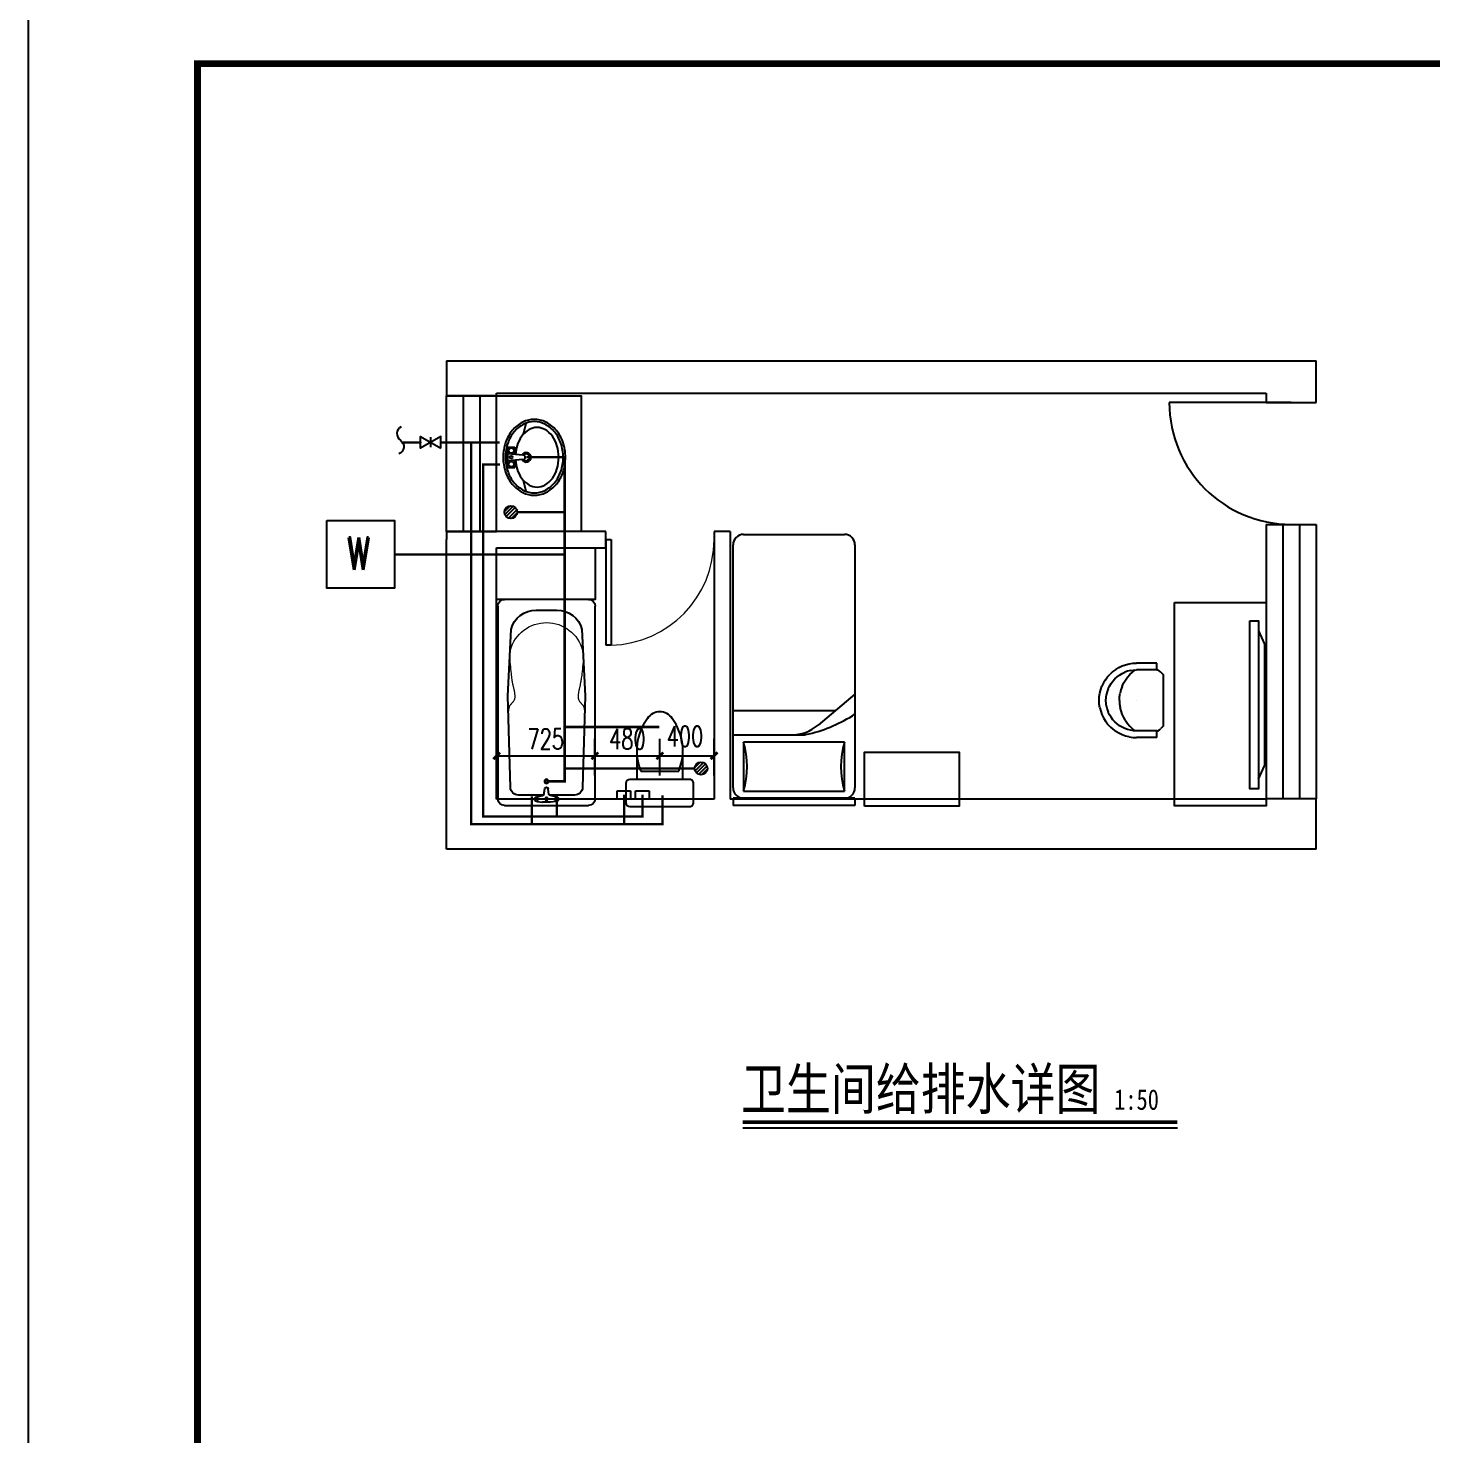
# Model space of a CAD drawing. Extents: x 8254 to 366479, y -216343 to -120021.
# Drawn here: x 96621 to 106982, y -189510 to -179129 of the extents above; entities that cross this region are included whole.
import ezdxf

# ---------------------------------------------------------------- set-up
doc = ezdxf.new("R2010")
doc.units = 0
doc.header["$LTSCALE"] = 500
doc.header["$MEASUREMENT"] = 0
doc.layers.get('0').update_dxf_attribs({"linetype": 'CONTINUOUS'})
doc.layers.get('Defpoints').update_dxf_attribs({"linetype": 'CONTINUOUS'})
for name, color, linetype in [('1', 251, 'CONTINUOUS'), ('220', 7, 'CONTINUOUS'), ('EQUIP_地漏', 7, 'CONTINUOUS'), ('EQUIP_管件', 7, 'CONTINUOUS'), ('PIPE-污水', 2, 'TG_W'), ('PIPE-热给水', 5, 'TG_R'), ('PIPE-给水', 3, 'TG_J'), ('TEXT_污水', 7, 'CONTINUOUS'), ('TWT_DIM', 3, 'CONTINUOUS'), ('TWT_TITLE', 7, 'CONTINUOUS'), ('VALVE_给水', 7, 'CONTINUOUS'), ('WALL', 130, 'CONTINUOUS'), ('WINDOW', 251, 'CONTINUOUS'), ('家具', 54, 'CONTINUOUS')]:
    doc.layers.add(name, color=color, linetype=linetype)
doc.styles.add('_TCH_DIM_T3', font='SIMPLEX', dxfattribs={"width": 0.7058823529411765, "bigfont": 'GBCBIG'})
doc.styles.add('_TWT_WELL', font='ROMAND', dxfattribs={"width": 0.8, "height": 3, "bigfont": 'HZTXT'})
doc.styles.add('TG_LINETYPE', font='SIMPLEX', dxfattribs={"width": 0.8, "height": 3, "bigfont": 'HZTXT'})
doc.styles.add('宋体', font='SimSun.ttf', dxfattribs={"width": 0.8})
doc.linetypes.add('TG_J', pattern='A,2,-0.3,["J",TG_LINETYPE,S=0.1,R=0,X=-0.23,Y=-0.15],0', length=2.3)
doc.linetypes.add('TG_R', pattern='A,2,-0.3,["R",TG_LINETYPE,S=0.1,R=0,X=-0.23,Y=-0.15],0', length=2.3)
doc.linetypes.add('TG_W', pattern='A,2,-0.3,["W",TG_LINETYPE,S=0.1,R=0,X=-0.23,Y=-0.15],0', length=2.3)
doc.dimstyles.new('_TWT_ARCH&&50', dxfattribs={"dimtxt": 148.75, "dimasz": 50, "dimexe": 125, "dimexo": 150, "dimgap": 50, "dimtad": 1, "dimdec": 0, "dimzin": 0, "dimdsep": 46, "dimtxsty": '_TCH_DIM_T3', "dimblk": 'ARCHTICK', "dimcen": 0.09, "dimclrt": 7, "dimazin": 2, "dimtfac": 1, "dimtdec": 0, "dimtix": 1, "dimtmove": 2, "dimatfit": 3, "dimfxl": 0, "dimtolj": 1, "dimtzin": 0, "dimarcsym": 0})

# ---------------------------------------------------------------- blocks, each defined once
blk = doc.blocks.new('$TwtSys$00000132')
at = {"elevation": 1e-08}
blk.add_lwpolyline([(6.933914376713801, -100.5893358396867, -0.5751828771836968), (0.2497698202205356, -0.03709529810350887, 0.6047454773259218), (-10.88806972766179, 100.5893358396855, 16.92482764669524)], format="xyb", dxfattribs=at)
blk = doc.blocks.new('CHR1')
at = {"color": 251, "linetype": 'Continuous'}
for p, q in [((-224.9761069874585, 149.9840344768016), (-274.9765726516562, 149.9840344768018)), ((-274.9765726516562, 149.9840344768018), (-274.9765726516562, -0.0173625085153112)), ((-224.9761069874585, 149.9840344768016), (-224.9761069874585, -0.0173625085153204)), ((188.8277468347151, 199.9845001409994), (-188.6757689103323, 199.9845001409994)), ((275.1285505614869, 149.9840344768016), (225.1280849118412, 149.9840344768016)), ((225.1280849118412, 149.9840344768016), (225.1280849118411, -0.0173625085154031)), ((275.1285505614869, 149.9840344768016), (275.1285505614869, -0.0173625085154122)), ((0.0259884941551718, -0.0173625085153617), (0.0259884941551718, -0.0173625085153617))]:
    blk.add_line(p, q, dxfattribs=at)
at = {"color": 251}
for p, q in [((-224.9761069874585, 149.9840344768016), (-224.9235661578411, 158.063128660086)), ((225.1280849118412, 149.9840344768016), (225.0864113163044, 158.0489021540491))]:
    blk.add_line(p, q, dxfattribs=at)
at = {"color": 251, "linetype": 'Continuous'}
for points in [[(-207.8538931891946, 179.9241419458354, 0), (-216.6644816484205, 169.2089499350189, 0), (-224.9235661578411, 158.063128660086, 0)], [(-207.8538932091682, 179.9241419524858, 0), (-198.5143260559941, 190.1813103285977, 0), (-188.6694260205329, 199.9544859126296, 0)], [(188.8222757383028, 199.954485893604, 0), (198.6701822980423, 190.1781711700327, 0), (208.0124316973065, 179.9175683931179, 0)], [(225.0864113163044, 158.0489021540491, 0), (216.8253564683243, 169.1986717274626, 0), (208.0124316897502, 179.917568386579, 0)], [(-269.6395124213471, -53.7270585428951, 0), (-273.599363872272, -27.02856461538519, 0), (-274.9235600208337, -0.0705137572365465, 0)], [(-253.9904326117712, -105.3216124040298, 0), (-263.0821803364958, -79.90869069370301, 0), (-269.6395124254696, -53.72705853643902, 0)], [(-220.6002510991992, -43.97132311739891, 0), (-223.8401295590989, -22.12710081435766, 0), (-224.9235627718747, -0.0705137499607829, 0)], [(-190.6858218624902, -48.15418811030604, 0), (-208.7629344538374, -28.99063754929874, 0), (-224.9235661724399, -8.185406183113715, 0)], [(-220.6002510908303, -43.97132311862865, 0), (-215.235161202007, -65.39265851621124, 0), (-207.7964585209836, -86.18504900293767, 0)], [(-187.0042276279441, -125.0894415981124, 0), (-198.3559021344616, -106.1479383905242, 0), (-207.796458535842, -86.18504900306473, 0)], [(-149.4625154340618, -80.86861644539158, 0), (-170.8585251329455, -65.49976642339551, 0), (-190.6858218460094, -48.15418810830333, 0)], [(-102.7632116788023, -105.1307147935446, 0), (-126.694593354078, -94.119369969196, 0), (-149.4625154168379, -80.86861645582017, 0)], [(149.6299551769371, -80.85916100548889, 0), (126.862870771984, -94.11135404977185, 0), (102.9321851791596, -105.1242119823545, 0)], [(149.6299551886106, -80.85916100104768, 0), (171.0249933655687, -65.48895818221727, 0), (190.85119359857, -48.14212626382115, 0)], [(207.9493082376824, -86.18504901088757, 0), (198.5087518424936, -106.1479383869793, 0), (187.1570773442541, -125.0894415843876, 0)], [(225.0864113353034, -8.171179640888012, 0), (208.927094781179, -28.97743277056999, 0), (190.8511935876272, -48.14212626756768, 0)], [(220.7531008115263, -43.97132312412903, 0), (215.3880109224719, -65.3926585200625, 0), (207.9493082416048, -86.1850490052361, 0)], [(225.0764124869467, -0.0705137499608655, 0), (223.9929792755481, -22.12710081824878, 0), (220.7531008162497, -43.97132312506847, 0)], [(269.7923621281685, -53.72705853397826, 0), (263.235030041661, -79.90869068667648, 0), (254.1432823202644, -105.3216123927801, 0)], [(269.7923621336114, -53.72705853506076, 0), (273.7522135819572, -27.02856461141764, 0), (275.0764097286299, -0.0705137572368181, 0)], [(-228.5777059497854, -152.8714255629092, 0), (-242.4519747890943, -129.7206994229096, 0), (-253.9904326114605, -105.3216123966251, 0)], [(-228.5777059592918, -152.8714255595384, 0), (-212.5015412813838, -174.5503487125454, 0), (-194.3779292817296, -194.5491853764859, 0)], [(-152.7053808164301, -228.7532389061174, 0), (-174.3818441381795, -212.6748574971079, 0), (-194.3779292768844, -194.5491853716412, 0)], [(-159.022592170323, -159.1894268984679, 0), (-173.8510019855883, -142.8267423575912, 0), (-187.0042276290395, -125.0894415988443, 0)], [(-124.9268707043888, -187.1745616108426, 0), (-142.6621588809388, -174.0195222728443, 0), (-159.0225921796578, -159.1894268932515, 0)], [(-86.02734269833331, -207.9693926767383, 0), (-105.9879342871066, -198.5275488310789, 0), (-124.9268707061344, -187.1745615989027, 0)], [(-102.7632116766994, -105.1307147810543, 0), (-77.88838530564355, -113.8014084496909, 0), (-52.29800202294214, -120.0520243493257, 0)], [(0.0851175677888475, -125.0861386170052, 0), (-26.22715077196511, -123.8251296858042, 0), (-52.29800202180849, -120.0520243580349, 0)], [(0.0851175677888191, -125.0861386168508, 0), (26.39730616291599, -123.8234660226265, 0), (52.46791883551449, -120.0487123050357, 0)], [(102.9321851772549, -105.1242119776323, 0), (78.05790696563491, -113.796478397751, 0), (52.46791883444121, -120.0487123067827, 0)], [(125.0797204108407, -187.174561597891, 0), (106.1407839898301, -198.5275488309439, 0), (86.18019239905138, -207.9693926772161, 0)], [(159.1754418846645, -159.1894268904616, 0), (142.8150085841977, -174.0195222721191, 0), (125.0797204055251, -187.1745616117645, 0)], [(194.5307789953373, -194.5491853750217, 0), (174.5346938536495, -212.6748575039612, 0), (152.8582305280243, -228.753238915465, 0)], [(187.1570773287425, -125.0894415982984, 0), (174.0038516853044, -142.8267423569264, 0), (159.1754418700909, -159.1894268977159, 0)], [(194.5307789807587, -194.549185374995, 0), (212.6543909822292, -174.550348708889, 0), (228.7305556615531, -152.8714255534257, 0)], [(254.1432823264245, -105.3216123965806, 0), (242.6048245040459, -129.7206994228434, 0), (228.7305556647304, -152.8714255628244, 0)], [(-152.7053808300886, -228.7532388902285, 0), (-129.5577918665086, -242.6291121787391, 0), (-105.1615132504158, -254.1691435490845, 0)], [(-53.57341075761268, -269.8201803610676, 0), (-79.75194485820379, -263.26197356044, 0), (-105.161513264245, -254.1691435546159, 0)], [(-86.02734269768439, -207.9693926751717, 0), (-65.23769581638598, -215.4089808632129, 0), (-43.81889518479151, -220.7747864280703, 0)], [(0.0764248502600601, -275.1048887512222, 0), (-26.87831933681914, -273.7805191138353, 0), (-53.57341075877664, -269.8201803523667, 0)], [(0.0764248648119703, -225.0986387516542, 0), (-21.97745674549832, -224.0150635943082, 0), (-43.81889518434443, -220.7747864258229, 0)], [(43.97174490000987, -220.774786428806, 0), (22.13030646087137, -224.0150635958366, 0), (0.0764248502600266, -225.0986387516543, 0)], [(53.7262604577914, -269.8201803593514, 0), (27.03116904374461, -273.7805191165421, 0), (0.0764248648119469, -275.1048887512222, 0)], [(43.97174490004863, -220.7747864290011, 0), (65.39054553189585, -215.4089808645198, 0), (86.18019241342749, -207.9693926767917, 0)], [(53.72626045991154, -269.8201803554574, 0), (79.90479456802629, -263.261973553339, 0), (105.3143629811694, -254.1691435445357, 0)], [(105.3143629655844, -254.1691435493178, 0), (129.7106415799414, -242.6291121799521, 0), (152.8582305419827, -228.753238892749, 0)]]:
    blk.add_polyline3d(points, dxfattribs=at)
blk = doc.blocks.new('$DorLib2D$00000001')
for p, q in [((0.45, 0.9750000000000001), (0.5000000000000002, 0.9750000000000001)), ((0.45, 0), (0.45, 0.9750000000000001)), ((0.5, 0), (0.5, 0.9750000000000001)), ((0.5, 0), (0.45, 0))]:
    blk.add_line(p, q)
at = {"lineweight": 13}
blk.add_arc((0.475, 0), 0.975, 91.4692835813538, 180, dxfattribs=at)
blk = doc.blocks.new('$WINLIB2D$00000001')
for p, q in [((-0.5, 0.5), (0.5, 0.5)), ((-0.5, 0.5), (-0.4999999999999999, -0.5)), ((0.5, -0.5), (0.5, 0.5)), ((0.5, 0.1666666666666666), (-0.5, 0.1666666666666666)), ((0.5, -0.1666666666666667), (-0.5, -0.1666666666666667)), ((-0.4999999999999999, -0.5), (0.5, -0.5))]:
    blk.add_line(p, q)
blk = doc.blocks.new('$plan$00000489')
for p, q in [((-1470.000000000076, 359.9999999998545), (-50.00000000000364, 359.9999999998545)), ((-1520.000000000076, -309.9999999998545), (-1520.000000000076, 309.9999999998545)), ((-3.637978807091713e-12, 309.9999999998545), (-3.637978807091713e-12, -309.9999999998545)), ((-80.7971239637518, 18.45324398382218), (-121.8702625859842, 12.5)), ((-64.33410165955502, 71.2862105025124), (-72.39004152725465, 26.57655040966347)), ((-29.21665701469828, 71.2862105025124), (-25.08025538991569, 29.67678159729985)), ((-80.7971239637518, -18.45324398382218), (-121.8702625859842, -12.5)), ((-64.33410165955502, -71.2862105025124), (-72.39004152725465, -26.57655040966347)), ((-29.21665701469828, -71.2862105025124), (-25.08025538991569, -29.67678159729985)), ((-50.00000000000364, -359.9999999998545), (-1470.000000000076, -359.9999999998545))]:
    blk.add_line(p, q)
blk.add_lwpolyline([(-76.79412305897495, 81.28621050273068), (-76.79412305897495, 206.6571152874531, 0.3986059865739909), (-133.5808567882887, 266.5710111705266), (-809.9011425292738, 284.9999999998545), (-1298.736637312508, 260.4796238818381, 0.3544142201174418), (-1441.411753881952, 75.65857702029462), (-1441.411753881952, -75.65857702029462, 0.3544142201174767), (-1298.736637312508, -260.4796238818381), (-809.9011425292738, -284.9999999998545), (-133.5808567882887, -266.5710111705266, 0.3986059865739911), (-76.79412305897495, -206.6571152874531), (-76.79412305897495, -19.95731554598024)], format="xyb")
at = {"lineweight": 13}
for points in [[(-1090.392004308891, 272.8288737453113), (-1073.639860244843, 271.2672483201459), (-1056.453978062022, 269.6565395672224), (-1039.132957983387, 268.0158690254757), (-1021.975400232262, 266.3643582338409), (-1005.279905031788, 264.7211287308892), (-989.345072605287, 263.1053020555555), (-974.4695031757183, 261.5359997464111), (-960.9517969662229, 260.0323433427548), (-949.0100484472387, 258.60808280122), (-938.5403290763898, 257.255481750326), (-929.3582045587791, 255.9614322377456), (-921.2792405995096, 254.7128263093327), (-914.1190029033205, 253.4965560127603), (-907.6930571753146, 252.2995133942459), (-901.816969120413, 251.1085905010987), (-896.3063044435366, 249.9106793799001), (-890.9994077323099, 248.6961127480754), (-885.8257391049883, 247.4689860027866), (-880.7375375625306, 246.2368352124031), (-875.6870421055319, 245.0071964445669), (-870.6264917349508, 243.7876057672838), (-865.5081254519282, 242.5855992485594), (-860.2841822568771, 241.4087129560357), (-854.9069011511201, 240.2644829577184), (-849.3477930927875, 239.162120013134), (-843.6554568706961, 238.1175336464366), (-837.8977632308342, 237.148308074029), (-832.142582919736, 236.2720275123138), (-826.4577866832078, 235.5062761766021), (-820.9112452677837, 234.8686382836604), (-815.5708294194519, 234.3766980491637), (-810.5044098843828, 234.0480396895146), (-805.7630992198065, 233.8977353978407), (-801.3309772259199, 233.9308092770807), (-797.1753655134344, 234.1497734072618), (-793.2635856937886, 234.5571398695029), (-789.5629593778758, 235.1554207431036), (-786.040808176589, 235.947128108819), (-782.6644537011853, 236.9347740470403), (-779.4012175625576, 238.1208706377947), (-776.2247056527522, 239.503743237583), (-773.1336609875179, 241.0649703091622), (-770.1331108639388, 242.7819435906713), (-767.2280825785529, 244.6320548209769), (-764.423603428444, 246.5926957389456), (-761.7247007103324, 248.6412580830802), (-759.1364017211199, 250.7551335918834), (-756.6637337573447, 252.9117140045855), (-754.3075346089645, 255.0883910396806), (-752.0518840357945, 257.26255634072), (-749.8766722912515, 259.411601530519), (-747.7617896278425, 261.51291823262), (-745.6871262986206, 263.5438980705658), (-743.6325725564566, 265.4819326675351), (-741.5780186545853, 267.3044136470708), (-739.503354845514, 268.9887326323515), (-737.3777784905578, 270.5191904060484), (-735.1277153829906, 271.9077243877109), (-732.6688984241664, 273.1731811552891), (-729.9170605154395, 274.3344072874606), (-726.7879345585279, 275.4102493621758), (-723.1972534546039, 276.4195539584762), (-719.0607501050217, 277.3811676543119), (-714.2941574114993, 278.3139370283607), (-708.8545997672591, 279.2323918383772), (-702.8647675340872, 280.1337945616979), (-696.488742565638, 281.0110908550996), (-689.8906067159296, 281.8572263757233), (-683.2344418387984, 282.665146779982)], [(-1090.392004309073, -272.8288737453113), (-1073.639860245024, -271.2672483201459), (-1056.453978062022, -269.6565395672224), (-1039.132957983387, -268.0158690254757), (-1021.975400232262, -266.3643582338409), (-1005.279905031788, -264.7211287308892), (-989.345072605287, -263.1053020555555), (-974.4695031757183, -261.5359997464111), (-960.9517969662229, -260.0323433427548), (-949.0100484472387, -258.60808280122), (-938.5403290763898, -257.255481750326), (-929.3582045587791, -255.9614322377456), (-921.2792405995096, -254.7128263093327), (-914.1190029033205, -253.4965560127603), (-907.6930571753146, -252.2995133942459), (-901.816969120413, -251.1085905010987), (-896.3063044435366, -249.9106793799001), (-890.9994077323099, -248.6961127480754), (-885.8257391049883, -247.4689860027866), (-880.7375375625306, -246.2368352124031), (-875.6870421055319, -245.0071964445669), (-870.6264917349508, -243.7876057672838), (-865.5081254519282, -242.5855992485594), (-860.2841822568771, -241.4087129560357), (-854.9069011511201, -240.2644829577184), (-849.3477930927875, -239.162120013134), (-843.6554568706961, -238.1175336464366), (-837.8977632308342, -237.148308074029), (-832.142582919736, -236.2720275123138), (-826.4577866832078, -235.5062761766021), (-820.9112452677837, -234.8686382836604), (-815.5708294194519, -234.3766980491637), (-810.5044098843828, -234.0480396895146), (-805.7630992198065, -233.8977353978407), (-801.3309772259199, -233.9308092770807), (-797.1753655134344, -234.1497734072618), (-793.2635856937886, -234.5571398695029), (-789.5629593778758, -235.1554207431036), (-786.040808176589, -235.947128108819), (-782.6644537011853, -236.9347740470403), (-779.4012175625576, -238.1208706377947), (-776.2247056527522, -239.503743237583), (-773.1336609875179, -241.0649703087984), (-770.1331108639388, -242.7819435906713), (-767.2280825785529, -244.6320548209769), (-764.423603428444, -246.5926957389456), (-761.7247007103324, -248.6412580830802), (-759.1364017211199, -250.7551335918834), (-756.6637337573447, -252.9117140045855), (-754.3075346089645, -255.0883910396806), (-752.0518840357945, -257.26255634072), (-749.8766722912515, -259.411601530519), (-747.7617896278425, -261.51291823262), (-745.6871262986206, -263.5438980705658), (-743.6325725564566, -265.4819326675351), (-741.5780186545853, -267.3044136470708), (-739.503354845514, -268.9887326323515), (-737.3777784905578, -270.5191904060484), (-735.1277153829906, -271.9077243877109), (-732.6688984241664, -273.1731811552891), (-729.9170605154395, -274.3344072874606), (-726.7879345585279, -275.4102493621758), (-723.1972534546039, -276.4195539584762), (-719.0607501050217, -277.3811676543119), (-714.2941574114993, -278.3139370283607), (-708.8545997672591, -279.2323918383772), (-702.8647675340872, -280.1337945616979), (-696.488742565638, -281.0110908550996), (-689.8906067159296, -281.8572263757233), (-685.4660150063901, -282.3942800678196)]]:
    blk.add_lwpolyline(points, dxfattribs=at)
blk.add_lwpolyline([(-76.79412305897495, 19.95731554598024), (-76.79412305897495, 81.28621050273068)])
for centre, radius in [((-177.7483929841801, 0), 17.55872232251022), ((-46.77537933712665, 71.2862105025124), 12.55872232251022), ((-46.77537933712665, -71.2862105025124), 12.55872232251022)]:
    blk.add_circle(centre, radius, dxfattribs=at)
for centre, radius in [((-177.7483929841801, 0), 11.55872232251022), ((-48.27727847605638, 0), 9.876781306412)]:
    blk.add_circle(centre, radius)
for centre, radius, start, end in [((-1470.000000000076, 309.9999999998545), 50, 90, 180), ((-50.00000000000364, 309.9999999998545), 50, 0, 90), ((-121.8702625859842, 0), 12.5, 90, 270), ((-82.23155986961865, 28.34982893182314), 10, 278.247161340942, 349.785846721136), ((-46.77537933712665, 71.2862105025124), 17.55872232251022, 359.9999999997916, 180), ((-323.6087944511419, 0), 300, 354.3228673122959, 5.677132687704058), ((-82.23155986961865, -28.34982893182314), 10, 10.21415327886405, 81.75283865905796), ((-46.77537933712665, -71.2862105025124), 17.55872232251022, 180, 0), ((-1470.000000000076, -309.9999999998545), 50, 180, 270), ((-50.00000000000364, -309.9999999998545), 50, 270, 0)]:
    blk.add_arc(centre, radius, start, end)
blk.add_arc((-1073.226057329524, 0.3228325462259818), 276.2641827431781, 105.6384535925672, 254.9629438391338, dxfattribs=at)
blk = doc.blocks.new('$plan$00001613')
at = {"color": 251}
for p, q in [((-260.3977986315294, -139.7498989045307), (-260.3977986315294, 139.7498989045234)), ((-200, 169.7498989045234), (-200, -169.7498989045307))]:
    blk.add_line(p, q, dxfattribs=at)
blk.add_lwpolyline([(-430.3977986315294, -169.7498989045307), (-200, -169.7498989045307), (-200, -220, 0.414213562373095), (-170, -250.0000000000036), (-30, -249.9999999999927, 0.414213562373095), (0, -219.9999999999964), (0, 220, 0.414213562373095), (-30, 249.9999999999964), (-170, 250, 0.414213562373095), (-200, 220), (-200, 169.7498989045234), (-430.3977986315294, 169.7498989045234)], format="xyb", dxfattribs=at)
for centre, radius, start, end in [((-412.8433152033613, -227.3882324694605), 397.5299272150933, 67.45047533112614, 126.6381448733078), ((-589.5585712347456, 0), 109.7823411183082, 123.450857826372, 236.5491421736281), ((-412.843315203354, 227.3882324694714), 397.5299272151005, 233.3618551266922, 292.5495246688739)]:
    blk.add_arc(centre, radius, start, end, dxfattribs=at)
blk = doc.blocks.new('$plan$00001629')
for p, q in [((-75, -35), (-75, -85)), ((-75, -35), (75, -35)), ((-75, -85), (-21.09374999999454, -85)), ((-16.29303397808508, -146.4491650803302), (-25, -35)), ((16.29303397808144, -146.4491650803302), (25, -35)), ((21.09374999999091, -85), (75, -85)), ((75, -35), (75, -85)), ((-252.2756082078286, -170), (-171.5415345362908, -150)), ((171.5415345361962, -150), (252.2756082077103, -170))]:
    blk.add_line(p, q)
for centre, radius in [((-50, -60), 20), ((1.237757498010978, -60), 10), ((50, -60), 20)]:
    blk.add_circle(centre, radius)
for centre, radius, start, end in [((0, -339.9211483899217), 339.9211483899217, 90, 108.790710413462), ((9.094947017729282e-12, -339.9211483899217), 339.9211483899234, 71.20928958653796, 90), ((-46.43749498305078, -251.8640188043628), 238.7631808765523, 129.4006606634823, 153.2400182259702), ((-46.43749498304715, -251.8640188043628), 221.7631808765523, 129.4006606634823, 153.2400182259702), ((-18.31063416834695, -286.1054145787875), 283.075633797496, 108.790710413462, 129.4006606634823), ((-18.31063416834695, -286.1054145787784), 266.0756337974856, 108.790710413462, 129.4006606634823), ((-20.94017001812426, -321.9699825441512), 228.8843927292957, 106.7647295952501, 126.0273733850653), ((5.456968210637569e-12, -339.9211483899217), 322.9211483899257, 90, 108.790710413462), ((-2.455635694786906e-10, -391.4817909214798), 301.4817909214059, 93.92713535758868, 106.7647295952201), ((5.456968210637569e-12, -339.9211483899217), 322.9211483899252, 71.20928958653796, 90), ((2.728484105318785e-10, -391.4817909214526), 301.4817909213765, 73.23527040477991, 86.0728646424113), ((20.94017001813518, -321.969982544133), 228.8843927292774, 53.9726266149347, 73.23527040474984), ((18.31063416833422, -286.1054145787875), 266.0756337975038, 50.59933933651771, 71.20928958653796), ((18.31063416833422, -286.1054145787875), 283.0756337974968, 50.59933933651771, 71.20928958653796), ((46.43749498304715, -251.8640188043628), 221.7631808765534, 26.75998177402982, 50.59933933651771), ((46.43749498304715, -251.8640188043628), 238.7631808765516, 26.75998177402982, 50.59933933651771), ((-89.79611807896617, -229.9999999999909), 190.2038819210333, 153.2400182259702, 180), ((-89.79611807896617, -230), 173.2038819210352, 153.2400182259702, 180), ((-101.9985705179988, -250), 118.0014294820012, 150.3365987912878, 180), ((-52.97627643836677, -277.9203362163298), 174.4171231430993, 126.0273733850653, 150.3365987912878), ((0, -170), 35, 118.7783242745637, 61.22167572576055), ((0, -170), 25, 129.0728482841947, 50.92715171588623), ((0, -146.4491650803302), 16.29303397808485, 180, 0), ((52.97627643834494, -277.9203362163662), 174.417123143144, 29.66340120871218, 53.9726266149347), ((101.9985705179679, -249.9999999999909), 118.001429482033, 0, 29.66340120871218), ((89.79611807895708, -229.9999999999909), 173.2038819210402, 0, 26.75998177402982), ((89.79611807895708, -230), 190.2038819210429, 0, 26.75998177402982), ((-89.79611807896617, -230.0000000000091), 190.2038819210338, 180, 206.7599817740298), ((-89.79611807896617, -230), 173.2038819210356, 180, 206.7599817740298), ((-46.43749498305078, -208.1359811956372), 221.7631808765483, 206.7599817740298, 230.5993393365177), ((-101.9985705180079, -250), 118.0014294819921, 180, 209.6634012087121), ((-52.97627643836677, -222.0796637836793), 174.4171231430922, 209.6634012087121, 233.9726266149347), ((52.97627643836677, -222.0796637836702), 174.4171231430993, 306.0273733850653, 330.3365987912878), ((46.4374949830526, -208.1359811956463), 221.7631808765424, 309.4006606634823, 333.2400182259702), ((101.9985705179988, -250), 118.0014294820012, 330.3365987912878, 0), ((89.79611807895708, -230), 173.2038819210402, 333.2400182259702, 0), ((89.79611807895708, -230), 190.2038819210425, 333.2400182259702, 0), ((-46.43749498305624, -208.1359811956372), 238.7631808765496, 206.7599817740298, 230.5993393365177), ((-18.31063416833786, -173.8945854212034), 283.0756337975021, 230.5993393365177, 251.2092895865379), ((-18.31063416834149, -173.8945854212034), 266.0756337975045, 230.5993393365177, 251.2092895865379), ((-20.94017001814245, -178.0300174558761), 228.8843927292629, 233.9726266149347, 253.2352704047499), ((-9.094947017729282e-12, -108.5182090786748), 301.481790921325, 253.2352704047499, 270), ((9.094947017729282e-12, -108.5182090786384), 301.4817909213616, 270, 286.7647295952502), ((20.94017001812608, -178.0300174558488), 228.8843927292957, 286.7647295952502, 306.0273733850653), ((18.31063416833422, -173.8945854212034), 266.0756337975079, 288.7907104134621, 309.4006606634823), ((18.31063416832876, -173.8945854212034), 283.0756337975069, 288.7907104134621, 309.4006606634823), ((46.4374949830526, -208.1359811956372), 238.7631808765494, 309.4006606634823, 333.2400182259702), ((0, -120.0788516101147), 339.9211483898875, 251.2092895865379, 270), ((5.456968210637569e-12, -120.0788516101147), 322.9211483898915, 251.2092895865379, 270), ((-3.637978807091713e-12, -120.0788516101056), 322.9211483898985, 270, 288.7907104134621), ((0, -120.0788516101056), 339.9211483898944, 270, 288.7907104134621)]:
    blk.add_arc(centre, radius, start, end)
blk = doc.blocks.new('$plan$00000310')
at = {"color": 0, "linetype": 'ByBlock'}
for p, q in [((-1921.881390592605, 900.0000000000002), (-129.8568507157142, 900)), ((-820.9488030672946, 900.0000000000001), (-592.7119347646876, 629.0169314929051)), ((-51.94274028628388, 900), (-51.94274028628752, 0)), ((-51.94274028628388, 900), (1.818989403545856e-12, 900)), ((1.818989403545856e-12, 900), (0, 0)), ((-1999.795501022036, 77.91411042943014), (-1999.795501022034, 822.0858895705702)), ((-701.2269938648697, 1.13686837721616e-13), (-701.2269938648678, 757.1574642127117)), ((-467.4846625765786, 822.0858895705701), (-467.4846625765804, 77.91411042943002)), ((-103.8854805725714, 822.08588957057), (-467.4846625765786, 822.0858895705701)), ((-103.8854805725732, 77.91411042942991), (-103.8854805725714, 822.08588957057)), ((-519.4274028628661, 1.13686837721616e-13), (-519.4274028628643, 490.0486748467202)), ((-129.8568507157161, 0), (-1921.881390592607, 2.273736754432321e-13)), ((-467.4846625765804, 77.91411042943002), (-103.8854805725732, 77.91411042942991)), ((-51.94274028628752, 0), (0, 0))]:
    blk.add_line(p, q, dxfattribs=at)
for centre, radius, start, end in [((-1921.881390592605, 822.0858895705702), 77.91411042943, 90, 180), ((-1556.043294682668, 317.435313292567), 1056.882312883193, 13.39279599999996, 33.450102), ((-129.8568507157142, 822.08588957057), 77.91411042943, 0, 90), ((-285.685071574575, 1445.39877300601), 649.2842535785833, 253.739795, 286.260205), ((-831.0838445805839, 428.2469687117646), 311.65644171772, 0, 40.10592999999996), ((-831.0838445805839, 490.0486748467202), 311.65644171772, 0, 13.39279599999996), ((-285.6850715745768, -545.3987730060097), 649.2842535785833, 73.73979500000002, 106.260205), ((-1921.881390592607, 77.91411042943014), 77.91411042943, 180, 270), ((-129.8568507157161, 77.91411042942991), 77.91411042943, 270, 0)]:
    blk.add_arc(centre, radius, start, end, dxfattribs=at)
blk = doc.blocks.new('$TwtSys$00000141')
for p, q in [((-94.19606303561523, 7.672111694559135), (-10.08309029082739, 91.78508443935061)), ((-94.19606303561523, 7.672111694559135), (-10.08309029082739, 91.78508443935061)), ((-87.21916889109707, -35.05448014085778), (35.05448014085778, 87.21916889110071)), ((-87.21916889109707, -35.05448014085778), (35.05448014085778, 87.21916889110071)), ((-66.46803743153214, -66.46803743153941), (66.46803743153214, 66.46803743153214)), ((-66.46803743153214, -66.46803743153578), (66.46803743153214, 66.46803743153214)), ((-32.35611368903483, -87.061266563549), (87.58274635417911, 32.87759347966494)), ((-32.35611368903483, -87.061266563549), (87.58274635417911, 32.87759347966858)), ((11.43110768805855, -92.25951895252001), (92.2594807012465, -11.43114593933933)), ((11.43110768805855, -92.25951895252001), (92.2594807012465, -11.43114593933933))]:
    blk.add_line(p, q)
blk.add_circle((0, 0), 94)
blk.add_circle((0, 0), 94)
blk = doc.blocks.new('grtrtgrgtrgt')
at = {"color": 251}
for p, q in [((134000.6639837228, -229396.8672196065), (134045.5124396197, -229496.8258011494)), ((134045.5124396197, -229496.8258011494), (134045.5124396197, -230392.908637682)), ((134000.6639837228, -230492.8672196065), (134045.5124396197, -230392.908637682))]:
    blk.add_line(p, q, dxfattribs=at)
for p, q in [((129267.1827924324, -230640.3416586827), (129267.1827924324, -230578.201135242)), ((129267.1827924324, -230578.201135242), (129366.9799527097, -230578.201135242)), ((129366.9799527097, -230578.201135242), (129366.9799527097, -230638.8965599013)), ((129403.9943944822, -230640.1609150152), (129403.9943944822, -230578.0203915744)), ((129403.9943944822, -230578.0203915744), (129503.7915547596, -230578.0203915744)), ((129503.7915547596, -230578.0203915744), (129503.7915547596, -230638.7158162338))]:
    blk.add_line(p, q)
for points in [[(128377.8543832945, -227664.376205329), (129002.965016589, -227664.376205329), (129002.965016589, -228664.3762053289), (128377.8543832945, -228664.3762053289)], [(128377.8543832945, -228784.3762053294), (129105.8287120582, -228784.3762053294), (129105.8287120582, -229166.1715796748), (128377.8543832945, -229166.1715796748)], [(133382.0015351041, -229189.56066899), (134057.8543832944, -229189.56066899), (134057.8543832944, -230689.3762053308), (133382.0015351041, -230689.3762053308)], [(133936.6639837228, -229324.8672196065), (134000.6639837228, -229324.8672196065), (134000.6639837228, -230564.8672196065), (133936.6639837228, -230564.8672196065)]]:
    blk.add_lwpolyline(points, close=True, dxfattribs=at)
at = {"layer": '220', "color": 251}
blk.add_lwpolyline([(131093.035835654, -230692.6405343671), (131093.035835654, -230293.0986019237), (131792.6838450208, -230293.0986019237), (131792.6838450208, -230692.6405343671)], close=True, dxfattribs=at)
at = {"layer": 'PIPE-污水', "linetype": 'TG_W', "ltscale": 0.5, "const_width": 17.5}
for points in [[(128879.9765528403, -228117.062364299), (128881.3957512707, -228117.062364299)], [(128879.9765528403, -228833.5161100395), (128879.9765528403, -228521.6856523496)]]:
    blk.add_lwpolyline(points, dxfattribs=at)
at = {"layer": 'WALL', "color": 251}
for p, q in [((128007.8543832938, -227404.3762053308), (128007.8543832948, -227664.3762053284)), ((128007.8543832938, -227404.3762053308), (134427.8543832949, -227404.3762053309)), ((134427.8543832952, -227712.1814898388), (134427.8543832949, -227404.3762053309)), ((128377.8543832934, -227664.3762053284), (128377.8543832938, -227644.3762053308)), ((128377.8543832938, -227644.3762053308), (134057.8543832949, -227644.3762053309)), ((134057.8543832949, -227644.3762053309), (134057.8543832959, -227712.1814898388)), ((128007.8543832948, -227664.3762053284), (128377.8543832934, -227664.3762053284)), ((134057.8543832959, -227712.1814898388), (134427.8543832952, -227712.1814898388)), ((128377.8543832938, -228664.3762053325), (128007.8543832954, -228664.3762053283)), ((128007.8543832954, -228664.3762053283), (128007.8543832945, -228724.3762053309)), ((129182.8543832938, -228664.3762053312), (128377.8543832938, -228664.3762053325)), ((129182.8543832938, -228784.3762053302), (129182.8543832938, -228664.3762053312)), ((130102.8543832942, -228664.3762053325), (129982.8543832938, -228664.3762053312)), ((129982.8543832938, -228664.3762053312), (129982.8543832938, -228784.3762053302)), ((130102.8543832942, -228664.3762053325), (130102.8543832942, -230639.376205331)), ((128007.8543832942, -231009.3762053304), (128007.8543832945, -228724.3762053309)), ((128377.8543832942, -228784.3762053304), (129182.8543832938, -228784.3762053302)), ((128377.8543832942, -230639.3762053304), (128377.8543832942, -228784.3762053304)), ((129982.8543832942, -228784.3762053304), (129982.8543832942, -230639.3762053304)), ((129982.8543832942, -230639.3762053304), (128377.8543832942, -230639.3762053304)), ((134057.8543832949, -230639.376205331), (130102.8543832942, -230639.376205331)), ((134427.8543832952, -230637.1814898388), (134057.8543832959, -230637.1814898388)), ((134057.8543832959, -230637.1814898388), (134057.8543832949, -230639.376205331)), ((134427.854383295, -231009.376205331), (134427.8543832952, -230637.1814898388)), ((130042.8543832944, -231009.3762053309), (128007.8543832942, -231009.3762053304)), ((134427.854383295, -231009.376205331), (130042.8543832944, -231009.3762053309))]:
    blk.add_line(p, q, dxfattribs=at)
at = {"layer": 'WINDOW', "color": 251}
for p, q in [((134242.8543832945, -227712.1814898409), (133342.8543832945, -227712.1814898409)), ((134057.8543832944, -228612.1814898409), (134057.8543832945, -230637.1814898409)), ((134057.8543832944, -228612.1814898409), (134427.8543832944, -228612.1814898409)), ((134181.1877166278, -228612.1814898409), (134181.1877166278, -230637.1814898409)), ((134304.5210499611, -228612.1814898409), (134304.5210499611, -230637.1814898409)), ((134427.8543832944, -228612.1814898409), (134427.8543832945, -230637.1814898409))]:
    blk.add_line(p, q, dxfattribs=at)
blk.add_arc((134242.8543832945, -227712.1814898409), 900.0000000000001, 180, 270, dxfattribs=at)
at = {"layer": '1', "color": 251}
for name, p, rotation in [('$plan$00001629', (128426.093811774, -228117.0623642971), 89.99999999996407), ('$plan$00001613', (129582.0446174963, -230694.4896660881), 269.9999999999641)]:
    blk.add_blockref(name, p, dxfattribs=dict(at, rotation=rotation))
at = {"layer": '1', "color": 251, "yscale": -1, "rotation": 270.0000000000056}
blk.add_blockref('$plan$00000489', (128745.8287120485, -230686.1715796849), dxfattribs=at)
at = {"layer": '220', "color": 251, "rotation": 270}
blk.add_blockref('$plan$00000310', (130123.062566862, -230685.6104664383), dxfattribs=at)
at = {"layer": 'EQUIP_地漏', "xscale": 0.5, "yscale": 0.5, "zscale": 0.5}
blk.add_blockref('$TwtSys$00000141', (129886.2048337444, -230412.8895747237), dxfattribs=at)
at = {"layer": 'WINDOW', "color": 251, "xscale": 1000, "yscale": 370, "zscale": 1000, "rotation": 90}
blk.add_blockref('$WINLIB2D$00000001', (128192.8543832945, -228164.376205329), dxfattribs=at)
at = {"layer": 'WINDOW', "color": 251, "xscale": -800, "yscale": -800, "zscale": -800}
blk.add_blockref('$DorLib2D$00000001', (129582.8543832945, -228724.3762053309), dxfattribs=at)
at = {"layer": '家具', "color": 251, "rotation": 270.0418271583823}
blk.add_blockref('CHR1', (133100.3423170728, -229910.7527094359), dxfattribs=at)
blk = doc.blocks.new('_ArchTick')
at = {"color": 0, "linetype": 'ByBlock', "const_width": 0.4}
blk.add_lwpolyline([(-0.5, -0.5), (0.5, 0.5)], dxfattribs=at)
blk = doc.blocks.new('*D63')
at = {"layer": 'Defpoints', "color": 0}
for p in [(100804.1348226925, -184499.0421703295), (100079.1604939288, -184793.9136338745), (100804.1348226925, -184793.9136338745)]:
    blk.add_point(p, dxfattribs=at)
at = {"layer": 'TWT_DIM', "color": 0, "lineweight": -2}
for p, q in [((100079.1604939288, -184643.9136338745), (100079.1604939288, -184374.0421703295)), ((100804.1348226925, -184643.9136338745), (100804.1348226925, -184374.0421703295)), ((100079.1604939288, -184499.0421703295), (100804.1348226925, -184499.0421703295))]:
    blk.add_line(p, q, dxfattribs=at)
at = {"layer": 'TWT_DIM', "color": 0, "lineweight": -2, "xscale": 50, "yscale": 50, "zscale": 50, "rotation": 180}
blk.add_blockref('_ArchTick', (100079.1604939288, -184499.0421703295), dxfattribs=at)
at = {"layer": 'TWT_DIM', "color": 0, "lineweight": -2, "xscale": 50, "yscale": 50, "zscale": 50}
blk.add_blockref('_ArchTick', (100804.1348226925, -184499.0421703295), dxfattribs=at)
at = {"layer": 'TWT_DIM', "color": 7, "insert": (100441.6476583107, -184374.6671703295), "char_height": 148.75, "attachment_point": 5, "style": '_TCH_DIM_T3'}
blk.add_mtext('\\A1;725', dxfattribs=at)
blk = doc.blocks.new('*D64')
at = {"layer": 'Defpoints', "color": 0}
for p in [(101284.3507281308, -184499.0421703295), (100804.1348226925, -184793.9136338745), (101284.3507281308, -184793.9136338745)]:
    blk.add_point(p, dxfattribs=at)
at = {"layer": 'TWT_DIM', "color": 0, "lineweight": -2}
for p, q in [((100804.1348226925, -184643.9136338745), (100804.1348226925, -184374.0421703295)), ((101284.3507281308, -184643.9136338745), (101284.3507281308, -184374.0421703295)), ((100804.1348226925, -184499.0421703295), (101284.3507281308, -184499.0421703295))]:
    blk.add_line(p, q, dxfattribs=at)
at = {"layer": 'TWT_DIM', "color": 0, "lineweight": -2, "xscale": 50, "yscale": 50, "zscale": 50, "rotation": 180}
blk.add_blockref('_ArchTick', (100804.1348226925, -184499.0421703295), dxfattribs=at)
at = {"layer": 'TWT_DIM', "color": 0, "lineweight": -2, "xscale": 50, "yscale": 50, "zscale": 50}
blk.add_blockref('_ArchTick', (101284.3507281308, -184499.0421703295), dxfattribs=at)
at = {"layer": 'TWT_DIM', "color": 7, "insert": (101044.2427754117, -184374.6671703295), "char_height": 148.75, "attachment_point": 5, "style": '_TCH_DIM_T3'}
blk.add_mtext('\\A1;480', dxfattribs=at)
blk = doc.blocks.new('*D65')
at = {"layer": 'Defpoints', "color": 0}
for p in [(101684.1604939289, -184499.0421703295), (101284.3507281308, -184793.9136338745), (101684.1604939289, -184793.9136338745)]:
    blk.add_point(p, dxfattribs=at)
at = {"layer": 'TWT_DIM', "color": 0, "lineweight": -2}
for p, q in [((101284.3507281308, -184643.9136338745), (101284.3507281308, -184374.0421703295)), ((101684.1604939289, -184643.9136338745), (101684.1604939289, -184374.0421703295)), ((101284.3507281308, -184499.0421703295), (101684.1604939289, -184499.0421703295))]:
    blk.add_line(p, q, dxfattribs=at)
at = {"layer": 'TWT_DIM', "color": 0, "lineweight": -2, "xscale": 50, "yscale": 50, "zscale": 50, "rotation": 180}
blk.add_blockref('_ArchTick', (101284.3507281308, -184499.0421703295), dxfattribs=at)
at = {"layer": 'TWT_DIM', "color": 0, "lineweight": -2, "xscale": 50, "yscale": 50, "zscale": 50}
blk.add_blockref('_ArchTick', (101684.1604939289, -184499.0421703295), dxfattribs=at)
at = {"layer": 'TWT_DIM', "color": 7, "insert": (101469.6050601371, -184355.1707400133), "char_height": 148.75, "attachment_point": 5, "style": '_TCH_DIM_T3'}
blk.add_mtext('\\A1;400', dxfattribs=at)
blk = doc.blocks.new('$VALVE$00000296')
for points in [[(-125, 72.16878364870354), (-125, -72.16878364870354), (125, 72.16878364870354), (125, -72.16878364870354), (-125, 72.16878364870354)], [(0, 60.22559497023212), (0, -63.5535608260252)]]:
    blk.add_lwpolyline(points)
for p in [(-125, 0), (125, 0)]:
    blk.add_point(p)

msp = doc.modelspace()

# ---------------------------------------------------------------- hatches: boundary and pattern name
at = {"layer": 'PIPE-污水', "linetype": 'TG_W'}
for points in [[(100581.2826634782, -182296.0486889235), (100581.2826634749, -182287.2986889308), (100590.0326634763, -182287.2986889255)], [(100581.2826634782, -182296.0486889235), (100590.0326634749, -182296.0486889308), (100590.0326634763, -182287.2986889255)], [(100581.2826634782, -182700.6719769827), (100581.2826634749, -182709.4219769815), (100590.0326634763, -182709.4219769803)], [(100581.2826634782, -182700.6719769827), (100590.0326634749, -182700.6719769815), (100590.0326634763, -182709.4219769803)], [(100581.2826634756, -183012.5024346704), (100590.0326634749, -183012.5024346713), (100590.0326634749, -183003.7524346705)], [(100581.2826634756, -183012.5024346704), (100581.2826634749, -183003.7524346713), (100590.0326634749, -183003.7524346705)], [(100581.2826635094, -184687.4095113518), (100581.2826634751, -184696.1595113344), (100590.0326634766, -184696.1595113434)], [(100581.2826635094, -184687.4095113518), (100590.0326634749, -184687.4095113385), (100590.0326634766, -184696.1595113434)]]:
    msp.add_hatch(color=256, dxfattribs=at).paths.add_polyline_path(points)
at = {"layer": 'PIPE-热给水', "linetype": 'TG_R'}
for points in [[(99980.68614644256, -182348.6076231206), (99980.68614644314, -182339.8576231349), (99971.93614644287, -182339.857623135)], [(99980.68614644256, -182348.6076231206), (99971.93614644314, -182348.6076231349), (99971.93614644287, -182339.857623135)], [(99980.68614644256, -184946.8677079773), (99971.93614644314, -184946.8677079772), (99971.93614644287, -184955.6177079735)], [(99980.68614644256, -184946.8677079773), (99980.68614644314, -184955.6177079772), (99971.93614644287, -184955.6177079735)], [(101156.3724348513, -184946.8677079799), (101165.1224348501, -184946.8677079775), (101165.1224348511, -184955.6177079778)], [(101156.3724348513, -184946.8677079799), (101156.3724348501, -184955.6177079772), (101165.1224348511, -184955.6177079778)]]:
    msp.add_hatch(color=256, dxfattribs=at).paths.add_polyline_path(points)
at = {"layer": 'PIPE-给水', "linetype": 'TG_J'}
for points in [[(99890.60866838568, -185003.3625299613), (99881.85866838603, -185003.3625299612), (99881.85866838647, -185012.1125299641)], [(99890.60866838568, -185003.3625299613), (99890.60866838603, -185012.1125299612), (99881.85866838647, -185012.1125299641)], [(101303.3680553427, -185003.3625299687), (101312.1180553296, -185003.3625299612), (101312.1180553208, -185012.1125299586)], [(101303.3680553427, -185003.3625299687), (101303.3680553296, -185012.1125299612), (101312.1180553208, -185012.1125299586)]]:
    msp.add_hatch(color=256, dxfattribs=at).paths.add_polyline_path(points)

# ---------------------------------------------------------------- linework, layer by layer
at = {"color": 2}
msp.add_lwpolyline([(98824.8428589455, -182762.5024346713), (99324.8428589455, -182762.5024346713), (99324.8428589455, -183262.5024346713), (98824.8428589455, -183262.5024346713)], close=True, dxfattribs=at)
at = {"const_width": 25}
msp.add_lwpolyline([(101895.335508754, -187202.4923858048), (105104.4618351631, -187202.4923858048)], dxfattribs=at)
msp.add_lwpolyline([(101895.335508754, -187244.9209046988), (105104.4618351631, -187244.9209046988)])
at = {"layer": 'PIPE-污水', "linetype": 'TG_W', "ltscale": 0.5, "const_width": 17.5}
for points in [[(100297.3999224081, -182296.0486889308), (100581.2826634749, -182296.0486889308)], [(100581.2826634749, -182700.6719769815), (100581.2826634749, -182296.0486889308)], [(100231.0153987019, -182700.6719769815), (100581.2826634749, -182700.6719769815)], [(99324.8428589455, -183012.5024346713), (100581.2826634749, -183012.5024346713)], [(100581.2826634749, -184286.3093792627), (100581.2826634749, -183012.5024346713)], [(100581.2826634749, -184286.3093792627), (101279.2994728089, -184286.3093792627)], [(100581.2826634749, -184591.8758993556), (100581.2826634749, -184286.3093792627)], [(100447.1348226826, -184687.4095113344), (100581.2826634751, -184687.4095113344)], [(100581.2826634749, -184687.4095113385), (100581.2826634749, -184591.8758993556)], [(100581.2826634749, -184591.8758993556), (101544.6406897854, -184591.8758993556)]]:
    msp.add_lwpolyline(points, dxfattribs=at)
at = {"layer": 'PIPE-热给水', "linetype": 'TG_R', "ltscale": 0.5, "const_width": 17.5}
for points in [[(99980.68614644314, -182348.6076231349), (100104.820854289, -182348.6076231349)], [(99980.68614644314, -184946.8677079772), (99980.68614644314, -182348.6076231349)], [(101156.3724348501, -184946.8677079775), (101156.3724348501, -184785.6560759804)], [(100523.968596893, -184946.8677079772), (100523.968596893, -184798.784505745)], [(99980.68614644314, -184946.8677079772), (100523.968596893, -184946.8677079772)], [(100523.968596893, -184946.8677079772), (101156.3724348501, -184946.8677079772)]]:
    msp.add_lwpolyline(points, dxfattribs=at)
at = {"layer": 'PIPE-给水', "linetype": 'TG_J', "ltscale": 0.5, "const_width": 17.5}
for points in [[(99376.44006732064, -182185.748885458), (99518.29780321954, -182185.755414906)], [(99668.29780306063, -182185.7623191272), (99890.6086683865, -182185.7725516831)], [(99890.60866838603, -185003.3625299612), (99890.60866838603, -182185.7725516831)], [(99890.60866838603, -182185.7725516831), (100102.6436943932, -182185.7725516831)], [(101019.5608328002, -185003.3625299627), (101019.5608328002, -184785.8368196479)], [(101303.3680553296, -185003.3625299612), (101303.3680553296, -184791.7202978985)], [(100339.3023885973, -185003.3625299612), (100339.3023885973, -184798.966368378)], [(99890.60866838603, -185003.3625299612), (100339.3023885973, -185003.3625299612)], [(100339.3023885973, -185003.3625299612), (101019.5608328002, -185003.3625299612)], [(101019.5608328002, -185003.3625299612), (101303.3680553296, -185003.3625299612)]]:
    msp.add_lwpolyline(points, dxfattribs=at)
at = {"layer": 'TWT_TITLE'}
msp.add_lwpolyline([(96621.0803643235, -199891.4050704599), (126321.0803643235, -199891.4050704599), (126321.0803643235, -178891.4050704599), (96621.0803643235, -178891.4050704599)], close=True, dxfattribs=at)
at = {"layer": 'TWT_TITLE', "const_width": 50}
msp.add_lwpolyline([(97871.0803643235, -199391.4050704599), (125821.0803643235, -199391.4050704599), (125821.0803643235, -179391.4050704599), (97871.0803643235, -179391.4050704599)], close=True, dxfattribs=at)

# ---------------------------------------------------------------- block references
msp.add_blockref('grtrtgrgtrgt', (-28298.6938893654, 45821.01367536816))
at = {"layer": 'EQUIP_地漏', "xscale": 0.5, "yscale": 0.5, "zscale": 0.5}
msp.add_blockref('$TwtSys$00000141', (100184.0153987019, -182700.6719769815), dxfattribs=at)
at = {"layer": 'EQUIP_管件', "xscale": -1, "rotation": 180}
msp.add_blockref('$TwtSys$00000132', (99368.57563995295, -182170.8283953962, -2e-08), dxfattribs=at)
at = {"layer": 'VALVE_给水', "xscale": -0.6, "yscale": -0.6, "zscale": 0.6, "rotation": 359.9973627817662}
msp.add_blockref('$VALVE$00000296', (99593.29780314009, -182185.7588670166), dxfattribs=at)

# ---------------------------------------------------------------- texts
at = {"color": 7, "style": '宋体', "width": 0.8}
for s, height, p in [('卫生间给排水详图', 303.7974683544304, (101883.8287031369, -187108.850091941, 549945)), ('1:50', 151.8987341772152, (104637.1031978987, -187111.2513485935, 549945))]:
    msp.add_text(s, height=height, dxfattribs=at).set_placement(p)
at = {"layer": 'TEXT_污水', "style": '_TWT_WELL', "width": 0.6400000000000001}
msp.add_text('W', height=240, dxfattribs=at).set_placement((98976.05420305232, -183126.9994959728))

# ---------------------------------------------------------------- dimensions: what is measured, and where the dimension line sits
at = {"layer": 'TWT_DIM'}
dim = msp.add_linear_dim(base=(101684.1604939289, -184499.0421703295), p1=(101284.3507281308, -184793.9136338745), p2=(101684.1604939289, -184793.9136338745), angle=0, text='400', dimstyle='_TWT_ARCH&&50', dxfattribs=at)
dim.commit()
dim.dimension.update_dxf_attribs({"geometry": '*D65', "text_midpoint": (101469.6050601371, -184355.1707400133), "dimtype": 129})
for p1, p2, text, picture, middle in [((100079.1604939288, -184793.9136338745), (100804.1348226925, -184793.9136338745), '725', '*D63', (100441.6476583107, -184374.6671703295)), ((100804.1348226925, -184793.9136338745), (101284.3507281308, -184793.9136338745), '480', '*D64', (101044.2427754117, -184374.6671703295))]:
    dim = msp.add_aligned_dim(p1=p1, p2=p2, distance=294.8714635449869, text=text, dimstyle='_TWT_ARCH&&50', dxfattribs=at)
    dim.commit()
    dim.dimension.update_dxf_attribs({"geometry": picture, "text_midpoint": middle})

doc.saveas('drawing.dxf')
